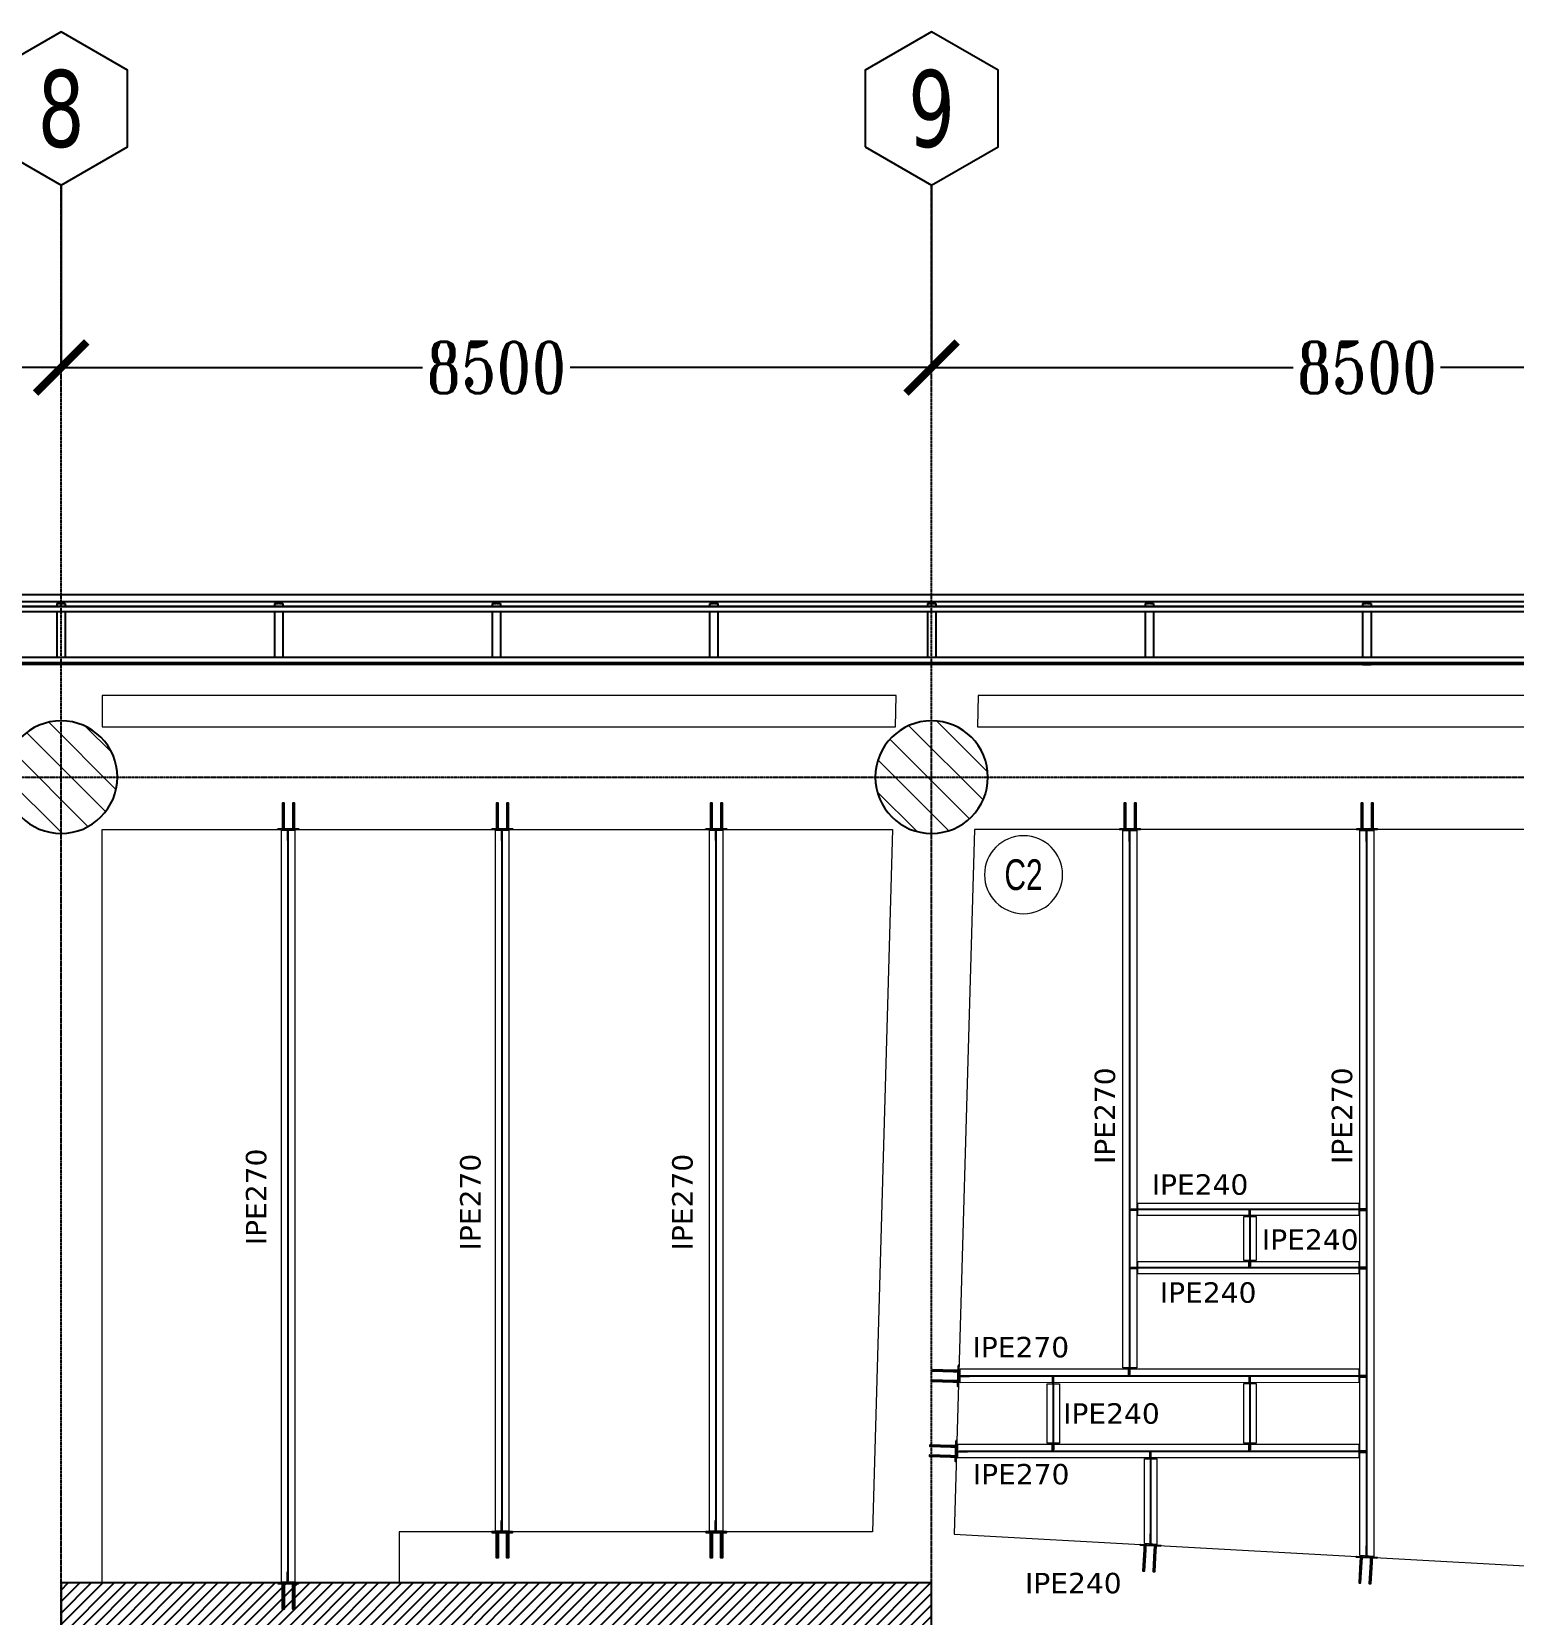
# Model space of a CAD drawing. Header units: millimetres. Extents: x -6598 to 74598, y -11659 to 33736.
# Drawn here: x 8212 to 22690, y 17314 to 32781 of the extents above; entities that cross this region are included whole.
import ezdxf
from ezdxf.enums import TextEntityAlignment as Align

# ---------------------------------------------------------------- set-up
doc = ezdxf.new("R2010")
doc.units = ezdxf.units.MM
doc.header["$LTSCALE"] = 0.95
doc.linetypes.add('DXK_LINE_DOT3', pattern=[5.9187, 2.979, -0.9799, 0.9799, -0.9799])
for name, color, linetype, lineweight in [('0-1', 7, 'Continuous', 5), ('A_ALMA', 255, 'Continuous', 5), ('E_B_PLACA-1', 10, 'Continuous', 25), ('E_B_PLACA-2', 254, 'Continuous', 25), ('E_COLUMNAS', 1, 'Continuous', 18), ('E_COLUMNAS-3', 1, 'Continuous', 35), ('E_COLUMNAS-4', 1, 'Continuous', 25), ('E_TEXTO', 3, 'Continuous', 9), ('E_VIGAS', 5, 'Continuous', 9), ('E_VIGAS-1', 5, 'Continuous', 25), ('E_VIGAS-2', 10, 'Continuous', 25), ('HCB-VIGAS', 4, 'Continuous', 15), ('HCB_ALMA', 255, 'Continuous', 5)]:
    doc.layers.add(name, color=color, linetype=linetype, lineweight=lineweight)
for name, color, linetype in [('COTAS', 8, 'Continuous'), ('HCB-ACH_PANT', 253, 'Continuous'), ('HCB-EJES', 1, 'Continuous'), ('HCB-PLATINAS', 5, 'Continuous'), ('HCB-ROTULOS', 2, 'Continuous'), ('HCB_PANTALLAS', 6, 'Continuous')]:
    doc.layers.add(name, color=color, linetype=linetype)
doc.styles.add('Arial Narrow', font='', dxfattribs={"width": 0.85, "height": 0.3})
doc.styles.add('ROMANT', font='romant.shx', dxfattribs={"width": 0.8})
doc.styles.add('VERDANA', font='verdana.ttf')
doc.styles.get('Arial Narrow').set_extended_font_data('Arial Narrow')
doc.dimstyles.new('1.125', dxfattribs={"dimscale": 0, "dimtxt": 500, "dimasz": 500, "dimexe": 4, "dimexo": 4, "dimgap": 15, "dimtad": 0, "dimdec": 0, "dimzin": 4, "dimdsep": 46, "dimtxsty": 'ROMANT', "dimblk": 'ARCHTICK', "dimcen": -10, "dimclrd": 256, "dimclrt": 3, "dimadec": 0, "dimazin": 0, "dimtfac": 1, "dimtdec": 0, "dimtix": 1, "dimtmove": 0, "dimatfit": 0, "dimldrblk": 'OBLIQUE', "dimfxl": 0.05, "dimtolj": 1, "dimtzin": 0, "dimarcsym": 0})

# ---------------------------------------------------------------- blocks, each defined once
blk = doc.blocks.new('EST_SFM_VIGA-METALICA-SECCION-C - EST_SFM_VIGA-METALICA-UPN160-1604346-_58_00m_N_E_-NIVEL-15 DOC')
at = {"layer": 'E_VIGAS-1'}
for p, q in [((30.11, 0.018), (-30.277, 0.018)), ((-30.272, -0.047), (30.104, -0.047))]:
    blk.add_line(p, q, dxfattribs=at)
blk = doc.blocks.new('EST_SFM_VIGA-METALICA-SECCION-C - EST_SFM_VIGA-METALICA-UPN100-1526554-_58_00m_N_E_-NIVEL-15 DOC')
at = {"layer": 'E_VIGAS-2'}
for p, q in [((34.942, 0.018), (-34.929, 0.018)), ((-34.929, -0.032), (34.942, -0.032))]:
    blk.add_line(p, q, dxfattribs=at)
blk = doc.blocks.new('EST_SFM_VIGA-METALICA-SECCION-C - EST_SFM_VIGA-METALICA-UPN100-1526616-_58_00m_N_E_-NIVEL-15 DOC')
at = {"layer": 'E_VIGAS-2'}
for p, q in [((34.044, 0.032), (-34.827, 0.032)), ((-34.827, -0.018), (34.044, -0.018))]:
    blk.add_line(p, q, dxfattribs=at)
blk = doc.blocks.new('DCTIB_CNI_EST_MOD-1A-FAC_0001_rvt-1-_58_00m_N_E_-NIVEL-15 DOC')
at = {"layer": 'E_B_PLACA-1'}
for p, q in [((-75.147, 167.83), (-5.177, 167.83)), ((-5.727, 167.28), (-74.597, 167.28))]:
    blk.add_line(p, q, dxfattribs=at)
at = {"layer": 'E_B_PLACA-2'}
for p, q in [((-5.177, 167.83), (-75.147, 167.83)), ((-74.597, 167.28), (-5.727, 167.28))]:
    blk.add_line(p, q, dxfattribs=at)
at = {"layer": 'E_VIGAS-1'}
for p, q in [((-65.703, 167.858), (-65.703, 167.859)), ((-65.703, 167.859), (-65.675, 167.859)), ((-65.621, 167.858), (-65.703, 167.858)), ((-65.703, 167.858), (-65.703, 167.83)), ((-65.665, 167.864), (-65.665, 167.878)), ((-65.665, 167.859), (-65.665, 167.864)), ((-65.66, 167.878), (-65.66, 167.864)), ((-65.66, 167.864), (-65.66, 167.859)), ((-65.649, 167.859), (-65.621, 167.859)), ((-65.621, 167.859), (-65.621, 167.858)), ((-65.621, 167.858), (-65.621, 167.83)), ((-63.578, 167.858), (-63.578, 167.859)), ((-63.578, 167.859), (-63.55, 167.859)), ((-63.496, 167.858), (-63.578, 167.858)), ((-63.578, 167.858), (-63.578, 167.83)), ((-63.54, 167.864), (-63.54, 167.878)), ((-63.54, 167.859), (-63.54, 167.864)), ((-63.535, 167.878), (-63.535, 167.864)), ((-63.535, 167.864), (-63.535, 167.859)), ((-63.524, 167.859), (-63.496, 167.859)), ((-63.496, 167.859), (-63.496, 167.858)), ((-63.496, 167.858), (-63.496, 167.83)), ((-61.453, 167.858), (-61.453, 167.859)), ((-61.453, 167.859), (-61.425, 167.859)), ((-61.371, 167.858), (-61.453, 167.858)), ((-61.453, 167.858), (-61.453, 167.83)), ((-61.415, 167.864), (-61.415, 167.878)), ((-61.415, 167.859), (-61.415, 167.864)), ((-61.41, 167.878), (-61.41, 167.864)), ((-61.41, 167.864), (-61.41, 167.859)), ((-61.399, 167.859), (-61.371, 167.859)), ((-61.371, 167.859), (-61.371, 167.858)), ((-61.371, 167.858), (-61.371, 167.83)), ((-59.328, 167.859), (-59.3, 167.859)), ((-59.328, 167.858), (-59.328, 167.859)), ((-59.246, 167.858), (-59.328, 167.858)), ((-59.328, 167.83), (-59.328, 167.858)), ((-59.29, 167.864), (-59.29, 167.878)), ((-59.29, 167.859), (-59.29, 167.864)), ((-59.285, 167.878), (-59.285, 167.864)), ((-59.285, 167.864), (-59.285, 167.859)), ((-59.274, 167.859), (-59.246, 167.859)), ((-59.246, 167.859), (-59.246, 167.858)), ((-59.246, 167.83), (-59.246, 167.858)), ((-57.203, 167.858), (-57.203, 167.859)), ((-57.203, 167.859), (-57.176, 167.859)), ((-57.121, 167.858), (-57.203, 167.858)), ((-57.203, 167.858), (-57.203, 167.83)), ((-57.165, 167.864), (-57.165, 167.878)), ((-57.165, 167.859), (-57.165, 167.864)), ((-57.16, 167.878), (-57.16, 167.864)), ((-57.16, 167.864), (-57.16, 167.859)), ((-57.149, 167.859), (-57.121, 167.859)), ((-57.121, 167.859), (-57.121, 167.858)), ((-57.121, 167.858), (-57.121, 167.83)), ((-55.078, 167.858), (-55.078, 167.859)), ((-55.078, 167.859), (-55.05, 167.859)), ((-54.996, 167.858), (-55.078, 167.858)), ((-55.078, 167.858), (-55.078, 167.83)), ((-55.04, 167.864), (-55.04, 167.878)), ((-55.04, 167.859), (-55.04, 167.864)), ((-55.035, 167.878), (-55.035, 167.864)), ((-55.035, 167.864), (-55.035, 167.859)), ((-55.024, 167.859), (-54.996, 167.859)), ((-54.996, 167.859), (-54.996, 167.858)), ((-54.996, 167.858), (-54.996, 167.83)), ((-52.953, 167.858), (-52.953, 167.859)), ((-52.953, 167.859), (-52.925, 167.859)), ((-52.871, 167.858), (-52.953, 167.858)), ((-52.953, 167.858), (-52.953, 167.83)), ((-52.915, 167.864), (-52.915, 167.878)), ((-52.915, 167.859), (-52.915, 167.864)), ((-52.91, 167.878), (-52.91, 167.864)), ((-52.91, 167.864), (-52.91, 167.859)), ((-52.899, 167.859), (-52.871, 167.859)), ((-52.871, 167.859), (-52.871, 167.858)), ((-52.871, 167.858), (-52.871, 167.83)), ((-65.703, 167.78), (-65.703, 167.33)), ((-65.621, 167.78), (-65.621, 167.33)), ((-63.578, 167.78), (-63.578, 167.33)), ((-63.496, 167.78), (-63.496, 167.33)), ((-61.453, 167.78), (-61.453, 167.33)), ((-61.371, 167.78), (-61.371, 167.33)), ((-59.328, 167.33), (-59.328, 167.78)), ((-59.246, 167.33), (-59.246, 167.78)), ((-57.203, 167.78), (-57.203, 167.33)), ((-57.121, 167.78), (-57.121, 167.33)), ((-55.078, 167.78), (-55.078, 167.33)), ((-54.996, 167.78), (-54.996, 167.33)), ((-52.953, 167.78), (-52.953, 167.33)), ((-52.871, 167.78), (-52.871, 167.33)), ((-65.703, 167.28), (-65.703, 167.263)), ((-65.621, 167.263), (-65.703, 167.263)), ((-65.621, 167.28), (-65.621, 167.263)), ((-63.578, 167.28), (-63.578, 167.263)), ((-63.496, 167.263), (-63.578, 167.263)), ((-63.496, 167.28), (-63.496, 167.263)), ((-61.453, 167.28), (-61.453, 167.263)), ((-61.371, 167.263), (-61.453, 167.263)), ((-61.371, 167.28), (-61.371, 167.263)), ((-59.328, 167.263), (-59.328, 167.28)), ((-59.246, 167.263), (-59.328, 167.263)), ((-59.246, 167.263), (-59.246, 167.28)), ((-57.203, 167.28), (-57.203, 167.263)), ((-57.121, 167.263), (-57.203, 167.263)), ((-57.121, 167.28), (-57.121, 167.263)), ((-55.078, 167.28), (-55.078, 167.263)), ((-54.996, 167.263), (-55.078, 167.263)), ((-54.996, 167.28), (-54.996, 167.263)), ((-52.953, 167.28), (-52.953, 167.26)), ((-52.871, 167.26), (-52.953, 167.26)), ((-52.871, 167.28), (-52.871, 167.26))]:
    blk.add_line(p, q, dxfattribs=at)
for points, knots in [([(-65.675, 167.859), (-65.674, 167.859), (-65.673, 167.859), (-65.67, 167.859), (-65.668, 167.86), (-65.666, 167.86), (-65.665, 167.862), (-65.665, 167.863), (-65.665, 167.864)], [0, 0, 0, 0, 0.142857, 0.285714, 0.428571, 0.571429, 0.785714, 1, 1, 1, 1]), ([(-65.665, 167.864), (-65.665, 167.863), (-65.665, 167.862), (-65.667, 167.86), (-65.668, 167.86), (-65.67, 167.859), (-65.671, 167.859), (-65.672, 167.859), (-65.674, 167.859), (-65.675, 167.859)], [0, 0, 0, 0, 0.285714, 0.428571, 0.571429, 0.678571, 0.732143, 0.785714, 1, 1, 1, 1]), ([(-65.649, 167.859), (-65.65, 167.859), (-65.651, 167.859), (-65.654, 167.859), (-65.656, 167.86), (-65.658, 167.86), (-65.659, 167.862), (-65.66, 167.863), (-65.66, 167.864)], [0, 0, 0, 0, 0.142857, 0.285714, 0.428571, 0.571429, 0.785714, 1, 1, 1, 1]), ([(-65.66, 167.864), (-65.66, 167.863), (-65.659, 167.862), (-65.658, 167.86), (-65.656, 167.86), (-65.655, 167.859), (-65.654, 167.859), (-65.652, 167.859), (-65.65, 167.859), (-65.649, 167.859)], [0, 0, 0, 0, 0.285714, 0.428571, 0.571429, 0.678571, 0.732143, 0.785714, 1, 1, 1, 1]), ([(-63.55, 167.859), (-63.549, 167.859), (-63.548, 167.859), (-63.545, 167.859), (-63.543, 167.86), (-63.541, 167.86), (-63.54, 167.862), (-63.54, 167.863), (-63.54, 167.864)], [0, 0, 0, 0, 0.142857, 0.285714, 0.428571, 0.571429, 0.785714, 1, 1, 1, 1]), ([(-63.54, 167.864), (-63.54, 167.863), (-63.54, 167.862), (-63.542, 167.86), (-63.543, 167.86), (-63.545, 167.859), (-63.546, 167.859), (-63.547, 167.859), (-63.549, 167.859), (-63.55, 167.859)], [0, 0, 0, 0, 0.285714, 0.428571, 0.571429, 0.678571, 0.732143, 0.785714, 1, 1, 1, 1]), ([(-63.524, 167.859), (-63.525, 167.859), (-63.526, 167.859), (-63.529, 167.859), (-63.531, 167.86), (-63.533, 167.86), (-63.534, 167.862), (-63.535, 167.863), (-63.535, 167.864)], [0, 0, 0, 0, 0.142857, 0.285714, 0.428571, 0.571429, 0.785714, 1, 1, 1, 1]), ([(-63.535, 167.864), (-63.535, 167.863), (-63.534, 167.862), (-63.533, 167.86), (-63.531, 167.86), (-63.53, 167.859), (-63.529, 167.859), (-63.527, 167.859), (-63.525, 167.859), (-63.524, 167.859)], [0, 0, 0, 0, 0.285714, 0.428571, 0.571429, 0.678571, 0.732143, 0.785714, 1, 1, 1, 1]), ([(-61.425, 167.859), (-61.424, 167.859), (-61.423, 167.859), (-61.42, 167.859), (-61.418, 167.86), (-61.416, 167.86), (-61.415, 167.862), (-61.415, 167.863), (-61.415, 167.864)], [0, 0, 0, 0, 0.142857, 0.285714, 0.428571, 0.571429, 0.785714, 1, 1, 1, 1]), ([(-61.415, 167.864), (-61.415, 167.863), (-61.415, 167.862), (-61.417, 167.86), (-61.418, 167.86), (-61.42, 167.859), (-61.421, 167.859), (-61.422, 167.859), (-61.424, 167.859), (-61.425, 167.859)], [0, 0, 0, 0, 0.285714, 0.428571, 0.571429, 0.678571, 0.732143, 0.785714, 1, 1, 1, 1]), ([(-61.399, 167.859), (-61.4, 167.859), (-61.401, 167.859), (-61.404, 167.859), (-61.406, 167.86), (-61.408, 167.86), (-61.409, 167.862), (-61.41, 167.863), (-61.41, 167.864)], [0, 0, 0, 0, 0.142857, 0.285714, 0.428571, 0.571429, 0.785714, 1, 1, 1, 1]), ([(-61.41, 167.864), (-61.41, 167.863), (-61.409, 167.862), (-61.408, 167.86), (-61.406, 167.86), (-61.405, 167.859), (-61.404, 167.859), (-61.402, 167.859), (-61.4, 167.859), (-61.399, 167.859)], [0, 0, 0, 0, 0.285714, 0.428571, 0.571429, 0.678571, 0.732143, 0.785714, 1, 1, 1, 1]), ([(-59.29, 167.864), (-59.29, 167.863), (-59.29, 167.862), (-59.292, 167.86), (-59.293, 167.86), (-59.295, 167.859), (-59.296, 167.859), (-59.297, 167.859), (-59.299, 167.859), (-59.3, 167.859)], [0, 0, 0, 0, 0.285714, 0.428571, 0.571429, 0.678571, 0.732143, 0.785714, 1, 1, 1, 1]), ([(-59.3, 167.859), (-59.299, 167.859), (-59.298, 167.859), (-59.295, 167.859), (-59.293, 167.86), (-59.291, 167.86), (-59.29, 167.862), (-59.29, 167.863), (-59.29, 167.864)], [0, 0, 0, 0, 0.142857, 0.285714, 0.428571, 0.571429, 0.785714, 1, 1, 1, 1]), ([(-59.285, 167.864), (-59.285, 167.863), (-59.284, 167.862), (-59.283, 167.86), (-59.281, 167.86), (-59.28, 167.859), (-59.279, 167.859), (-59.277, 167.859), (-59.275, 167.859), (-59.274, 167.859)], [0, 0, 0, 0, 0.285714, 0.428571, 0.571429, 0.678571, 0.732143, 0.785714, 1, 1, 1, 1]), ([(-59.274, 167.859), (-59.275, 167.859), (-59.276, 167.859), (-59.279, 167.859), (-59.281, 167.86), (-59.283, 167.86), (-59.284, 167.862), (-59.285, 167.863), (-59.285, 167.864)], [0, 0, 0, 0, 0.142857, 0.285714, 0.428571, 0.571429, 0.785714, 1, 1, 1, 1]), ([(-57.176, 167.859), (-57.175, 167.859), (-57.173, 167.859), (-57.171, 167.859), (-57.168, 167.86), (-57.167, 167.86), (-57.165, 167.862), (-57.165, 167.863), (-57.165, 167.864)], [0, 0, 0, 0, 0.142857, 0.285714, 0.428571, 0.571429, 0.785714, 1, 1, 1, 1]), ([(-57.165, 167.864), (-57.165, 167.863), (-57.165, 167.862), (-57.167, 167.86), (-57.168, 167.86), (-57.17, 167.859), (-57.171, 167.859), (-57.173, 167.859), (-57.174, 167.859), (-57.176, 167.859)], [0, 0, 0, 0, 0.285714, 0.428571, 0.571429, 0.678571, 0.732143, 0.785714, 1, 1, 1, 1]), ([(-57.149, 167.859), (-57.15, 167.859), (-57.152, 167.859), (-57.154, 167.859), (-57.156, 167.86), (-57.158, 167.86), (-57.16, 167.862), (-57.16, 167.863), (-57.16, 167.864)], [0, 0, 0, 0, 0.142857, 0.285714, 0.428571, 0.571429, 0.785714, 1, 1, 1, 1]), ([(-57.16, 167.864), (-57.16, 167.863), (-57.159, 167.862), (-57.158, 167.86), (-57.156, 167.86), (-57.155, 167.859), (-57.154, 167.859), (-57.152, 167.859), (-57.15, 167.859), (-57.149, 167.859)], [0, 0, 0, 0, 0.285714, 0.428571, 0.571429, 0.678571, 0.732143, 0.785714, 1, 1, 1, 1]), ([(-55.05, 167.859), (-55.049, 167.859), (-55.048, 167.859), (-55.045, 167.859), (-55.043, 167.86), (-55.041, 167.86), (-55.04, 167.862), (-55.04, 167.863), (-55.04, 167.864)], [0, 0, 0, 0, 0.142857, 0.285714, 0.428571, 0.571429, 0.785714, 1, 1, 1, 1]), ([(-55.04, 167.864), (-55.04, 167.863), (-55.04, 167.862), (-55.042, 167.86), (-55.043, 167.86), (-55.045, 167.859), (-55.046, 167.859), (-55.047, 167.859), (-55.049, 167.859), (-55.05, 167.859)], [0, 0, 0, 0, 0.285714, 0.428571, 0.571429, 0.678571, 0.732143, 0.785714, 1, 1, 1, 1]), ([(-55.024, 167.859), (-55.025, 167.859), (-55.026, 167.859), (-55.029, 167.859), (-55.031, 167.86), (-55.033, 167.86), (-55.034, 167.862), (-55.035, 167.863), (-55.035, 167.864)], [0, 0, 0, 0, 0.142857, 0.285714, 0.428571, 0.571429, 0.785714, 1, 1, 1, 1]), ([(-55.035, 167.864), (-55.035, 167.863), (-55.034, 167.862), (-55.033, 167.86), (-55.031, 167.86), (-55.03, 167.859), (-55.029, 167.859), (-55.027, 167.859), (-55.025, 167.859), (-55.024, 167.859)], [0, 0, 0, 0, 0.285714, 0.428571, 0.571429, 0.678571, 0.732143, 0.785714, 1, 1, 1, 1]), ([(-52.925, 167.859), (-52.924, 167.859), (-52.923, 167.859), (-52.92, 167.859), (-52.918, 167.86), (-52.916, 167.86), (-52.915, 167.862), (-52.915, 167.863), (-52.915, 167.864)], [0, 0, 0, 0, 0.142857, 0.285714, 0.428571, 0.571429, 0.785714, 1, 1, 1, 1]), ([(-52.915, 167.864), (-52.915, 167.863), (-52.915, 167.862), (-52.917, 167.86), (-52.918, 167.86), (-52.92, 167.859), (-52.921, 167.859), (-52.922, 167.859), (-52.924, 167.859), (-52.925, 167.859)], [0, 0, 0, 0, 0.285714, 0.428571, 0.571429, 0.678571, 0.732143, 0.785714, 1, 1, 1, 1]), ([(-52.899, 167.859), (-52.9, 167.859), (-52.901, 167.859), (-52.904, 167.859), (-52.906, 167.86), (-52.908, 167.86), (-52.909, 167.862), (-52.91, 167.863), (-52.91, 167.864)], [0, 0, 0, 0, 0.142857, 0.285714, 0.428571, 0.571429, 0.785714, 1, 1, 1, 1]), ([(-52.91, 167.864), (-52.91, 167.863), (-52.909, 167.862), (-52.908, 167.86), (-52.906, 167.86), (-52.905, 167.859), (-52.904, 167.859), (-52.902, 167.859), (-52.9, 167.859), (-52.899, 167.859)], [0, 0, 0, 0, 0.285714, 0.428571, 0.571429, 0.678571, 0.732143, 0.785714, 1, 1, 1, 1])]:
    blk.add_open_spline(points, degree=3, knots=knots, dxfattribs=at)
for name, p in [('EST_SFM_VIGA-METALICA-SECCION-C - EST_SFM_VIGA-METALICA-UPN160-1604346-_58_00m_N_E_-NIVEL-15 DOC', (-40.081, 167.925)), ('EST_SFM_VIGA-METALICA-SECCION-C - EST_SFM_VIGA-METALICA-UPN100-1526554-_58_00m_N_E_-NIVEL-15 DOC', (-40.169, 167.812)), ('EST_SFM_VIGA-METALICA-SECCION-C - EST_SFM_VIGA-METALICA-UPN100-1526616-_58_00m_N_E_-NIVEL-15 DOC', (-39.77, 167.298))]:
    blk.add_blockref(name, p, dxfattribs=at)
blk = doc.blocks.new('EST_SCM_COLUMNA-SECCION-CIRCULAR - EST_SCM_COLUMNA-CONCRETO-CIRCULAR_Ø_110cm-1246219-_58_00m_N_E_-NIVEL-15 DOC')
at = {"layer": 'E_COLUMNAS'}
h = blk.add_hatch(dxfattribs=at)
h.set_pattern_fill('FP_15', color=256, style=0, pattern_type=2)
h.set_pattern_definition([(135, (65.662, -166.162), (-0.15909903, -0.15909903), [])])
h.paths.add_polyline_path([(0.041, -0.548), (0.122, -0.536), (0.201, -0.512), (0.275, -0.476), (0.343, -0.43), (0.403, -0.374), (0.454, -0.31), (0.496, -0.239), (0.526, -0.162), (0.544, -0.082), (0.55, 0), (0.544, 0.082), (0.526, 0.162), (0.492, 0.245), (0.454, 0.31), (0.402, 0.375), (0.343, 0.43), (0.275, 0.476), (0.201, 0.512), (0.122, 0.536), (0.041, 0.548), (-0.041, 0.548), (-0.122, 0.536), (-0.201, 0.512), (-0.275, 0.476), (-0.343, 0.43), (-0.403, 0.374), (-0.454, 0.31), (-0.496, 0.239), (-0.526, 0.162), (-0.544, 0.082), (-0.55, 0), (-0.544, -0.082), (-0.526, -0.162), (-0.496, -0.239), (-0.454, -0.31), (-0.403, -0.374), (-0.343, -0.43), (-0.275, -0.476), (-0.201, -0.512), (-0.122, -0.536), (-0.041, -0.548)])
at = {"layer": 'E_COLUMNAS-4'}
for start, end in [(0, 180), (180, 0)]:
    blk.add_arc((0, 0), 0.55, start, end, dxfattribs=at)
blk = doc.blocks.new('EST_SCM_COLUMNA-SECCION-CIRCULAR - EST_SCM_COLUMNA-CONCRETO-CIRCULAR_Ø_110cm-V18-_58_00m_N_E_-NIVEL-15 DOC')
at = {"layer": 'E_COLUMNAS'}
h = blk.add_hatch(dxfattribs=at)
h.set_pattern_fill('FP_17', color=256, style=0, pattern_type=2)
h.set_pattern_definition([(135, (57.162, -166.162), (-0.15909903, -0.15909903), [])])
h.paths.add_polyline_path([(-0.041, -0.548), (0.041, -0.548), (0.122, -0.536), (0.204, -0.511), (0.275, -0.476), (0.343, -0.43), (0.403, -0.374), (0.454, -0.31), (0.496, -0.239), (0.526, -0.162), (0.544, -0.082), (0.55, 0), (0.544, 0.082), (0.526, 0.162), (0.496, 0.239), (0.454, 0.31), (0.402, 0.375), (0.343, 0.43), (0.275, 0.476), (0.201, 0.512), (0.122, 0.536), (0.041, 0.548), (-0.041, 0.548), (-0.122, 0.536), (-0.201, 0.512), (-0.275, 0.476), (-0.343, 0.43), (-0.403, 0.374), (-0.454, 0.31), (-0.496, 0.239), (-0.526, 0.162), (-0.544, 0.082), (-0.55, 0), (-0.544, -0.082), (-0.526, -0.162), (-0.496, -0.239), (-0.454, -0.31), (-0.403, -0.374), (-0.343, -0.43), (-0.275, -0.476), (-0.201, -0.512), (-0.122, -0.536), (-0.079, -0.543)])
at = {"layer": 'E_COLUMNAS-4'}
for start, end in [(0, 180), (180, 0)]:
    blk.add_arc((0, 0), 0.55, start, end, dxfattribs=at)
blk = doc.blocks.new('_ArchTick')
at = {"color": 0, "linetype": 'ByBlock', "const_width": 0.15}
blk.add_lwpolyline([(-0.5, -0.5), (0.5, 0.5)], dxfattribs=at)
blk = doc.blocks.new('*D66')
at = {"layer": 'COTAS', "color": 0, "lineweight": -2, "transparency": 16777216}
for p, q in [((0, 31277), (0, 29496)), ((8500, 31277), (8500, 29496))]:
    blk.add_line(p, q, dxfattribs=at)
at = {"layer": 'COTAS', "lineweight": -2, "transparency": 16777216}
for p, q in [((0, 29500), (3530, 29500)), ((8500, 29500), (4970, 29500))]:
    blk.add_line(p, q, dxfattribs=at)
at = {"layer": 'Defpoints', "color": 0, "transparency": 16777216}
for p in [(0, 31281), (8500, 31281), (0, 29500)]:
    blk.add_point(p, dxfattribs=at)
at = {"layer": 'COTAS', "lineweight": -2, "transparency": 16777216, "xscale": 500, "yscale": 500, "zscale": 500, "rotation": 180}
blk.add_blockref('_ArchTick', (0, 29500), dxfattribs=at)
at = {"layer": 'COTAS', "lineweight": -2, "transparency": 16777216, "xscale": 500, "yscale": 500, "zscale": 500}
blk.add_blockref('_ArchTick', (8500, 29500), dxfattribs=at)
at = {"layer": 'COTAS', "color": 3, "transparency": 16777216, "insert": (4250, 29500), "char_height": 500, "attachment_point": 5, "style": 'ROMANT'}
blk.add_mtext('\\A1;8500', dxfattribs=at)
blk = doc.blocks.new('_Oblique')
at = {"color": 0, "linetype": 'ByBlock', "lineweight": -2}
blk.add_line((-0.5, -0.5), (0.5, 0.5), dxfattribs=at)
blk = doc.blocks.new('*D67')
at = {"layer": 'COTAS', "color": 0, "lineweight": -2, "transparency": 16777216}
for p, q in [((8500, 31277), (8500, 29496)), ((17000, 31277), (17000, 29496))]:
    blk.add_line(p, q, dxfattribs=at)
at = {"layer": 'COTAS', "lineweight": -2, "transparency": 16777216}
for p, q in [((8500, 29500), (12030, 29500)), ((17000, 29500), (13470, 29500))]:
    blk.add_line(p, q, dxfattribs=at)
at = {"layer": 'Defpoints', "color": 0, "transparency": 16777216}
for p in [(8500, 31281), (17000, 31281), (8500, 29500)]:
    blk.add_point(p, dxfattribs=at)
at = {"layer": 'COTAS', "lineweight": -2, "transparency": 16777216, "xscale": 500, "yscale": 500, "zscale": 500, "rotation": 180}
blk.add_blockref('_ArchTick', (8500, 29500), dxfattribs=at)
at = {"layer": 'COTAS', "lineweight": -2, "transparency": 16777216, "xscale": 500, "yscale": 500, "zscale": 500}
blk.add_blockref('_ArchTick', (17000, 29500), dxfattribs=at)
at = {"layer": 'COTAS', "color": 3, "transparency": 16777216, "insert": (12750, 29500), "char_height": 500, "attachment_point": 5, "style": 'ROMANT'}
blk.add_mtext('\\A1;8500', dxfattribs=at)
blk = doc.blocks.new('*D68')
at = {"layer": 'COTAS', "color": 0, "lineweight": -2, "transparency": 16777216}
for p, q in [((17000, 31277), (17000, 29496)), ((25500, 31277), (25500, 29496))]:
    blk.add_line(p, q, dxfattribs=at)
at = {"layer": 'COTAS', "lineweight": -2, "transparency": 16777216}
for p, q in [((17000, 29500), (20530, 29500)), ((25500, 29500), (21970, 29500))]:
    blk.add_line(p, q, dxfattribs=at)
at = {"layer": 'Defpoints', "color": 0, "transparency": 16777216}
for p in [(17000, 31281), (25500, 31281), (17000, 29500)]:
    blk.add_point(p, dxfattribs=at)
at = {"layer": 'COTAS', "lineweight": -2, "transparency": 16777216, "xscale": 500, "yscale": 500, "zscale": 500, "rotation": 180}
blk.add_blockref('_ArchTick', (17000, 29500), dxfattribs=at)
at = {"layer": 'COTAS', "lineweight": -2, "transparency": 16777216, "xscale": 500, "yscale": 500, "zscale": 500}
blk.add_blockref('_ArchTick', (25500, 29500), dxfattribs=at)
at = {"layer": 'COTAS', "color": 3, "transparency": 16777216, "insert": (21250, 29500), "char_height": 500, "attachment_point": 5, "style": 'ROMANT'}
blk.add_mtext('\\A1;8500', dxfattribs=at)
blk = doc.blocks.new('CNI_TAG COLUMNAS CONCRETO MARCA - CNI_COLUMNA CONCRETO-582370-PLANTA TIPO PISO 18 A PISO 23')
at = {"layer": 'E_TEXTO'}
for start, end in [(360, 180), (180, 360)]:
    blk.add_arc((0.00026, -0.00015), 0.00254, start, end, dxfattribs=at)

msp = doc.modelspace()

# ---------------------------------------------------------------- hatches: boundary and pattern name
at = {"layer": 'HCB-ACH_PANT'}
h = msp.add_hatch(dxfattribs=at)
h.set_pattern_fill('ANSI31', color=256, scale=25)
h.set_pattern_definition([(45, (-21179.4, -55448.73), (-56.1266, 56.1266), [])])
h.paths.add_polyline_path([(8500.2, 8370.2), (8500.2, 7870.2), (17000.2, 7870.2), (17000.2, 8370.2), (12600.2, 8370.2), (12600.2, 17130.2), (17000.2, 17130.2), (17000.2, 17630.2), (8500.2, 17630.2), (8500.2, 17130.2), (12200.2, 17130.2), (12200.2, 8370.2)])

# ---------------------------------------------------------------- linework, layer by layer
at = {"layer": 'A_ALMA'}
for p, q in [((19137, 18016.4), (19137, 18838.1)), ((19143.2, 18016.4), (19143.2, 18838.1))]:
    msp.add_line(p, q, dxfattribs=at)
at = {"layer": 'E_VIGAS', "color": 30, "true_color": 0xf26722}
for points in [[(6101, 26596), (6101, -1095.8), (61901.2, -1095.7), (61901.1, 26596)], [(8900.9, 25990.1), (16646.7, 25990.1), (16655.4, 26296), (8900.9, 26296)], [(17447, 25990.1), (25201, 25990.1), (25201, 26296), (17455.7, 26296)], [(17418.5, 24990.1), (17222, 18106.6), (25201, 17665), (25201, 24990.1)]]:
    msp.add_lwpolyline(points, close=True, dxfattribs=at)
msp.add_lwpolyline([(8900.9, 17630.2), (8900.9, 24990.1), (16618.1, 24990.1), (16422.4, 18130.2), (11801, 18130.2), (11801, 17632.6)], dxfattribs=at)
at = {"layer": 'HCB-EJES', "linetype": 'DXK_LINE_DOT3'}
for p, q in [((8500.1, -5780.2), (8500.1, 31280.5)), ((17000.1, -5780.2), (17000.1, 31280.5)), ((-5098.2, 25500), (73098.4, 25500))]:
    msp.add_line(p, q, dxfattribs=at)
at = {"layer": 'HCB-PLATINAS', "color": 5}
for points in [[(10667, 24997.6), (10670.6, 24996.1), (10674.2, 24997.6), (10676.3, 24998.5), (10678.6, 25004.1), (10678.6, 25041.6), (10678.6, 25246.1), (10662.6, 25246.1), (10662.6, 25041.6), (10662.6, 25004.1), (10665, 24998.5)], [(10767, 24997.6), (10770.6, 24996.1), (10774.2, 24997.6), (10776.3, 24998.5), (10778.6, 25004.1), (10778.6, 25041.6), (10778.6, 25246.1), (10762.6, 25246.1), (10762.6, 25041.6), (10762.6, 25004.1), (10765, 24998.5)], [(12757, 24997.6), (12760.6, 24996.1), (12764.2, 24997.6), (12766.3, 24998.5), (12768.6, 25004.1), (12768.6, 25041.6), (12768.6, 25246.1), (12752.6, 25246.1), (12752.6, 25041.6), (12752.6, 25004.1), (12755, 24998.5)], [(12857, 24997.6), (12860.6, 24996.1), (12864.2, 24997.6), (12866.3, 24998.5), (12868.6, 25004.1), (12868.6, 25041.6), (12868.6, 25246.1), (12852.6, 25246.1), (12852.6, 25041.6), (12852.6, 25004.1), (12855, 24998.5)], [(14847, 24997.6), (14850.6, 24996.1), (14854.2, 24997.6), (14856.3, 24998.5), (14858.6, 25004.1), (14858.6, 25041.6), (14858.6, 25246.1), (14842.6, 25246.1), (14842.6, 25041.6), (14842.6, 25004.1), (14845, 24998.5)], [(14947, 24997.6), (14950.6, 24996.1), (14954.2, 24997.6), (14956.3, 24998.5), (14958.6, 25004.1), (14958.6, 25041.6), (14958.6, 25246.1), (14942.6, 25246.1), (14942.6, 25041.6), (14942.6, 25004.1), (14945, 24998.5)], [(18885.7, 24997.6), (18889.3, 24996.1), (18892.9, 24997.6), (18895, 24998.5), (18897.3, 25004.1), (18897.3, 25041.6), (18897.3, 25246.1), (18881.3, 25246.1), (18881.3, 25041.6), (18881.3, 25004.1), (18883.7, 24998.5)], [(18985.7, 24997.6), (18989.3, 24996.1), (18992.9, 24997.6), (18995, 24998.5), (18997.3, 25004.1), (18997.3, 25041.6), (18997.3, 25246.1), (18981.3, 25246.1), (18981.3, 25041.6), (18981.3, 25004.1), (18983.7, 24998.5)], [(21200.6, 24997.6), (21204.3, 24996.1), (21207.9, 24997.6), (21209.9, 24998.5), (21212.3, 25004.1), (21212.3, 25041.6), (21212.3, 25246.1), (21196.3, 25246.1), (21196.3, 25041.6), (21196.3, 25004.1), (21198.6, 24998.5)], [(21300.6, 24997.6), (21304.3, 24996.1), (21307.9, 24997.6), (21309.9, 24998.5), (21312.3, 25004.1), (21312.3, 25041.6), (21312.3, 25246.1), (21296.3, 25246.1), (21296.3, 25041.6), (21296.3, 25004.1), (21298.6, 24998.5)], [(17255.9, 19703), (17257.3, 19699.4), (17255.6, 19695.8), (17254.7, 19693.8), (17249, 19691.6), (17211.5, 19692.8), (17007.1, 19699), (17007.6, 19715), (17212, 19708.8), (17249.5, 19707.6), (17255.1, 19705.1)], [(17252.8, 19603.1), (17254.2, 19599.4), (17252.6, 19595.9), (17251.7, 19593.8), (17246, 19591.7), (17208.5, 19592.8), (17004.1, 19599), (17004.6, 19615), (17209, 19608.8), (17246.5, 19607.7), (17252, 19605.2)], [(17230.5, 18868.1), (17231.9, 18864.4), (17230.3, 18860.8), (17229.4, 18858.8), (17223.7, 18856.7), (17186.2, 18857.8), (16981.8, 18864), (16982.3, 18880), (17186.7, 18873.8), (17224.2, 18872.7), (17229.7, 18870.1)], [(17233.6, 18968), (17234.9, 18964.4), (17233.3, 18960.8), (17232.4, 18958.8), (17226.7, 18956.6), (17189.2, 18957.8), (16984.8, 18964), (16985.3, 18980), (17189.7, 18973.8), (17227.2, 18972.6), (17232.8, 18970.1)], [(12757, 18122.6), (12760.6, 18124.1), (12764.2, 18122.6), (12766.3, 18121.8), (12768.6, 18116.1), (12768.6, 18078.6), (12768.6, 17874.1), (12752.6, 17874.1), (12752.6, 18078.6), (12752.6, 18116.1), (12755, 18121.8)], [(12857, 18122.6), (12860.6, 18124.1), (12864.2, 18122.6), (12866.3, 18121.8), (12868.6, 18116.1), (12868.6, 18078.6), (12868.6, 17874.1), (12852.6, 17874.1), (12852.6, 18078.6), (12852.6, 18116.1), (12855, 18121.8)], [(14847, 18122.6), (14850.6, 18124.1), (14854.2, 18122.6), (14856.3, 18121.8), (14858.6, 18116.1), (14858.6, 18078.6), (14858.6, 17874.1), (14842.6, 17874.1), (14842.6, 18078.6), (14842.6, 18116.1), (14845, 18121.8)], [(14947, 18122.6), (14950.6, 18124.1), (14954.2, 18122.6), (14956.3, 18121.8), (14958.6, 18116.1), (14958.6, 18078.6), (14958.6, 17874.1), (14942.6, 17874.1), (14942.6, 18078.6), (14942.6, 18116.1), (14945, 18121.8)], [(19088.8, 17995.8), (19085.3, 17997.5), (19081.6, 17996.2), (19079.5, 17995.4), (19076.9, 17989.9), (19074.8, 17952.5), (19063.5, 17748.3), (19079.5, 17747.4), (19090.8, 17951.6), (19092.8, 17989), (19090.8, 17994.8)], [(19188.7, 17990.2), (19185.1, 17991.9), (19181.4, 17990.6), (19179.4, 17989.9), (19176.7, 17984.4), (19174.6, 17947), (19163.3, 17742.8), (19179.3, 17741.9), (19190.6, 17946.1), (19192.7, 17983.5), (19190.7, 17989.3)], [(21198.9, 17878.8), (21195.4, 17880.5), (21191.7, 17879.2), (21189.6, 17878.5), (21187, 17873), (21184.9, 17835.5), (21173.6, 17631.3), (21189.6, 17630.5), (21200.9, 17834.7), (21202.9, 17872.1), (21200.9, 17877.9)], [(21298.8, 17873.3), (21295.2, 17875), (21291.5, 17873.7), (21289.5, 17873), (21286.8, 17867.5), (21284.7, 17830), (21273.4, 17625.8), (21289.4, 17624.9), (21300.7, 17829.1), (21302.8, 17866.6), (21300.8, 17872.3)], [(10667, 17622.6), (10670.6, 17624.1), (10674.2, 17622.6), (10676.3, 17621.8), (10678.6, 17616.1), (10678.6, 17578.6), (10678.6, 17374.1), (10662.6, 17374.1), (10662.6, 17578.6), (10662.6, 17616.1), (10665, 17621.8)], [(10767, 17622.6), (10770.6, 17624.1), (10774.2, 17622.6), (10776.3, 17621.8), (10778.6, 17616.1), (10778.6, 17578.6), (10778.6, 17374.1), (10762.6, 17374.1), (10762.6, 17578.6), (10762.6, 17616.1), (10765, 17621.8)]]:
    msp.add_lwpolyline(points, close=True, dxfattribs=at)
at = {"layer": 'HCB-PLATINAS', "color": 4}
for points in [[(10616.5, 24996.1), (10816.5, 24996.1), (10816.5, 24990.1), (10616.5, 24990.1)], [(12706.5, 24996.1), (12906.5, 24996.1), (12906.5, 24990.1), (12706.5, 24990.1)], [(14796.5, 24996.1), (14996.5, 24996.1), (14996.5, 24990.1), (14796.5, 24990.1)], [(18835.2, 24996.1), (19035.2, 24996.1), (19035.2, 24990.1), (18835.2, 24990.1)], [(21150.2, 24996.1), (21350.2, 24996.1), (21350.2, 24990.1), (21150.2, 24990.1)], [(17258.9, 19753.5), (17252.8, 19553.5), (17258.8, 19553.4), (17264.9, 19753.3)], [(17236.6, 19018.5), (17230.5, 18818.5), (17236.5, 18818.4), (17242.6, 19018.3)], [(12706.5, 18124.1), (12906.5, 18124.1), (12906.5, 18130.1), (12706.5, 18130.1)], [(14796.5, 18124.1), (14996.5, 18124.1), (14996.5, 18130.1), (14796.5, 18130.1)], [(19239.2, 17989), (19039.5, 18000), (19039.8, 18006), (19239.5, 17994.9)], [(21349.2, 17872), (21149.6, 17883.1), (21149.9, 17889.1), (21349.6, 17878)], [(10616.5, 17624.1), (10816.5, 17624.1), (10816.5, 17630.1), (10616.5, 17630.1)]]:
    msp.add_lwpolyline(points, close=True, dxfattribs=at)
at = {"layer": 'HCB-ROTULOS'}
for points in [[(7850.6, 31655.5), (8500.1, 31280.5), (9149.6, 31655.5), (9149.6, 32405.5), (8500.1, 32780.5), (7850.6, 32405.5)], [(16350.6, 31655.5), (17000.1, 31280.5), (17649.6, 31655.5), (17649.6, 32405.5), (17000.1, 32780.5), (16350.6, 32405.5)]]:
    msp.add_lwpolyline(points, close=True, dxfattribs=at)
at = {"layer": 'HCB-VIGAS'}
for points in [[(10649, 17640.1), (10784, 17640.1), (10784, 24980.1), (10649, 24980.1)], [(10707.2, 24990.1), (10707.2, 24880.1), (10713.2, 24880.1), (10713.2, 24990.1)], [(12739, 18140.2), (12874, 18140.2), (12874, 24980.1), (12739, 24980.1)], [(12797.2, 24990.1), (12797.2, 24880.1), (12803.2, 24880.1), (12803.2, 24990.1)], [(14829, 18140.2), (14964, 18140.2), (14964, 24980.1), (14829, 24980.1)], [(14887.2, 24990.1), (14887.2, 24880.1), (14893.2, 24880.1), (14893.2, 24990.1)], [(18867.6, 24980.1), (19002.6, 24980.1), (19002.6, 19730.9), (18867.6, 19730.9)], [(18925.9, 24990.1), (18925.9, 24870.1), (18931.9, 24870.1), (18931.9, 24990.1)], [(21182.7, 24980.1), (21317.7, 24980.1), (21317.6, 17889.8), (21182.6, 17897.3)], [(21240.9, 24990.1), (21240.9, 24870.1), (21246.9, 24870.1), (21246.9, 24990.1)], [(18938.4, 21267.1), (18938.4, 21277.1), (19002.6, 21277.1), (19002.6, 21267.1)], [(19013.6, 21283.3), (19013.6, 21277.1), (18949.4, 21277.1), (18949.4, 21283.3)], [(21172.5, 21220.2), (19013.6, 21220.2), (19013.6, 21340.2), (21172.5, 21340.2)], [(20170.2, 20780.2), (20050.2, 20780.2), (20050.2, 21210.2), (20170.2, 21210.2)], [(20107.1, 21277.1), (20097.1, 21277.1), (20097.1, 21220.2), (20107.1, 21220.2)], [(20107.1, 21210.2), (20113.3, 21210.2), (20113.3, 21267.1), (20107.1, 21267.1)], [(21172.5, 21283.3), (21172.5, 21277.1), (21236.7, 21277.1), (21236.7, 21283.3)], [(21246.7, 21267.1), (21246.7, 21277.1), (21182.5, 21277.1), (21182.5, 21267.1)], [(21172.5, 20650.2), (19013.6, 20650.2), (19013.6, 20770.2), (21172.5, 20770.2)], [(20107.1, 20713.3), (20097.1, 20713.3), (20097.1, 20770.2), (20107.1, 20770.2)], [(20107.1, 20780.2), (20113.3, 20780.2), (20113.3, 20723.3), (20107.1, 20723.3)], [(18938.4, 20697.1), (18938.4, 20707.1), (19002.6, 20707.1), (19002.6, 20697.1)], [(19013.6, 20713.3), (19013.6, 20707.1), (18949.4, 20707.1), (18949.4, 20713.3)], [(21172.5, 20713.3), (21172.5, 20707.1), (21236.7, 20707.1), (21236.7, 20713.3)], [(21246.7, 20697.1), (21246.7, 20707.1), (21182.5, 20707.1), (21182.5, 20697.1)], [(17371.6, 19649.8), (17371.6, 19643.8), (17261.6, 19643.8), (17261.7, 19649.7)], [(17278.2, 19720.9), (21172.5, 19722), (21172.5, 19587), (17278.2, 19585.9)], [(18187.1, 19650.1), (18177.1, 19650.1), (18177.1, 19586.1), (18187.1, 19586.1)], [(18931.8, 19656.7), (18921.8, 19656.7), (18921.8, 19721.4), (18931.8, 19721.4)], [(18938.4, 19730.9), (18931.8, 19730.9), (18931.8, 19666.7), (18938.4, 19666.7)], [(20107.1, 19650.6), (20097.1, 19650.6), (20097.1, 19587.3), (20107.1, 19587.3)], [(21172.5, 19657.6), (21172.5, 19651.4), (21236.7, 19651.4), (21236.7, 19657.6)], [(21246.7, 19641.4), (21246.7, 19651.4), (21182.5, 19651.4), (21182.5, 19641.4)], [(18130.2, 19576.1), (18250.2, 19576.1), (18250.2, 18995.9), (18130.2, 18995.9)], [(18187.1, 19576.1), (18193.3, 19576.1), (18193.3, 19640.1), (18187.1, 19640.1)], [(20050.1, 19576.7), (20170.1, 19576.7), (20170.2, 18996.1), (20050.2, 18996.1)], [(20107.1, 19576.7), (20113.3, 19576.7), (20113.3, 19640.6), (20107.1, 19640.6)], [(17349.3, 18914.8), (17349.3, 18908.8), (17239.3, 18908.7), (17239.4, 18914.7)], [(17257.2, 18985.9), (21172.5, 18986.1), (21172.5, 18851.1), (17257.2, 18850.9)], [(18187.1, 18921.7), (18177.1, 18921.7), (18177.1, 18985.9), (18187.1, 18985.9)], [(18187.1, 18995.9), (18193.3, 18995.9), (18193.3, 18931.6), (18187.1, 18931.6)], [(19137, 18915.1), (19127, 18915.1), (19127, 18851), (19137, 18851)], [(19137, 18840.9), (19143.2, 18840.9), (19143.2, 18904.9), (19137, 18904.9)], [(20107, 18921.6), (20097, 18921.6), (20097, 18986), (20107, 18986)], [(20107, 18996.1), (20113.2, 18996.1), (20113.2, 18931.6), (20107, 18931.6)], [(21172.5, 18921.7), (21172.5, 18915.5), (21236.7, 18915.5), (21236.7, 18921.7)], [(21246.7, 18905.5), (21246.7, 18915.5), (21182.5, 18915.5), (21182.5, 18905.5)], [(19080.1, 18840.9), (19200.1, 18840.9), (19200.1, 18005.7), (19080.2, 18014.1)], [(12797.2, 18130.1), (12797.2, 18240.1), (12803.2, 18240.1), (12803.2, 18130.1)], [(14887.2, 18130.1), (14887.2, 18240.1), (14893.2, 18240.1), (14893.2, 18130.1)], [(19136.7, 18000.6), (19136.7, 18111.2), (19130.7, 18111.2), (19130.7, 18001)], [(21246.8, 17883.7), (21246.8, 17994.2), (21240.8, 17994.2), (21240.8, 17884)], [(10707.2, 17630.1), (10707.2, 17740.1), (10713.2, 17740.1), (10713.2, 17630.1)]]:
    msp.add_lwpolyline(points, close=True, dxfattribs=at)
msp.add_lwpolyline([(12874, 24990.1), (12739, 24990.1)], dxfattribs=at)
at = {"layer": 'HCB_ALMA'}
for p, q in [((10713.2, 17650.2), (10713.2, 24990.1)), ((10719.8, 17650.2), (10719.8, 24990.1)), ((12803.2, 18140.2), (12803.2, 24990.1)), ((12809.8, 24990.1), (12809.8, 24990.2)), ((12809.8, 18140.2), (12809.8, 24990.1)), ((14893.2, 18140.2), (14893.2, 24987.4)), ((14899.8, 18140.2), (14899.8, 24987.4)), ((18931.8, 19730.9), (18931.8, 24980.1)), ((18938.4, 19730.9), (18938.4, 24980.1)), ((21246.8, 17892.7), (21246.8, 24980.1)), ((21253.4, 17892.7), (21253.4, 24980.1)), ((19013.6, 21283.3), (21172.5, 21283.3)), ((19013.6, 21277.1), (21172.5, 21277.1)), ((20107, 20780.2), (20107, 21210.2)), ((20113.2, 20780.2), (20113.2, 21210.2)), ((19013.6, 20713.3), (21172.5, 20713.3)), ((19013.6, 20707.1), (21172.5, 20707.1)), ((17278.2, 19656.6), (21172.5, 19657.6)), ((17286.2, 19650), (21172.5, 19651.4)), ((18187.1, 18995.9), (18187.1, 19576.1)), ((18193.3, 18995.9), (18193.3, 19576.1)), ((20107, 18995.9), (20107, 19576.1)), ((20113.2, 18995.9), (20113.2, 19576.1)), ((17265.3, 18921.7), (21172.5, 18921.7)), ((17265.3, 18915.1), (21172.5, 18915.1))]:
    msp.add_line(p, q, dxfattribs=at)
at = {"layer": 'HCB_PANTALLAS'}
msp.add_lwpolyline([(8500.2, 8370.2), (8500.2, 7870.2), (17000.2, 7870.2), (17000.2, 8370.2), (12600.2, 8370.2), (12600.2, 17130.2), (17000.2, 17130.2), (17000.2, 17630.2), (8500.2, 17630.2), (8500.2, 17130.2), (12200.2, 17130.2), (12200.2, 8370.2)], close=True, dxfattribs=at)

# ---------------------------------------------------------------- block references
at = {"layer": '0-1', "xscale": 1000, "yscale": 1000, "zscale": 1000}
msp.add_blockref('DCTIB_CNI_EST_MOD-1A-FAC_0001_rvt-1-_58_00m_N_E_-NIVEL-15 DOC', (74162.1, -140662.4), dxfattribs=at)
at = {"layer": 'E_COLUMNAS-3', "xscale": 1000, "yscale": 1000, "zscale": 1000}
for name, p in [('EST_SCM_COLUMNA-SECCION-CIRCULAR - EST_SCM_COLUMNA-CONCRETO-CIRCULAR_Ø_110cm-1246219-_58_00m_N_E_-NIVEL-15 DOC', (8500, 25500.1)), ('EST_SCM_COLUMNA-SECCION-CIRCULAR - EST_SCM_COLUMNA-CONCRETO-CIRCULAR_Ø_110cm-V18-_58_00m_N_E_-NIVEL-15 DOC', (17000, 25500.1))]:
    msp.add_blockref(name, p, dxfattribs=at)
at = {"layer": 'E_TEXTO', "xscale": 149999.9999999996, "yscale": 149999.9999999996, "zscale": 149999.9999999996}
msp.add_blockref('CNI_TAG COLUMNAS CONCRETO MARCA - CNI_COLUMNA CONCRETO-582370-PLANTA TIPO PISO 18 A PISO 23', (17858.7, 24569.9), dxfattribs=at)

# ---------------------------------------------------------------- texts
at = {"layer": 'E_TEXTO', "style": 'Arial Narrow', "width": 0.85}
msp.add_text('C2', height=300, dxfattribs=at).set_placement((17897.8, 24547.6), align=Align.MIDDLE_CENTER)
at = {"layer": 'E_TEXTO', "char_height": 200, "width": 1206.139, "attachment_point": 1, "rotation": 90, "style": 'VERDANA'}
for insert in [(18592.1, 21721.7), (20907.1, 21721.7), (10304.1, 20929.3), (12395.7, 20878.2), (14466.4, 20878.2)]:
    msp.add_mtext('IPE270', dxfattribs=dict(at, insert=insert))
at = {"layer": 'E_TEXTO', "char_height": 200, "width": 1206.139, "attachment_point": 1, "style": 'VERDANA'}
for s, insert in [('IPE240', (19149.9, 21621.6)), ('IPE240', (20225.9, 21083.7)), ('IPE240', (19229, 20566.7)), ('IPE270', (17399.8, 20033.7)), ('IPE240', (18284.8, 19385.4)), ('IPE270', (17402.9, 18792.7)), ('IPE240', (17912.3, 17729.1))]:
    msp.add_mtext(s, dxfattribs=dict(at, insert=insert))
at = {"layer": 'HCB-ROTULOS', "color": 4, "style": 'VERDANA', "width": 0.7}
for s, p in [('8', (8500.1, 32030.5)), ('9', (17000.1, 32030.5))]:
    msp.add_text(s, height=750, dxfattribs=at).set_placement(p, align=Align.MIDDLE_CENTER)

# ---------------------------------------------------------------- dimensions: what is measured, and where the dimension line sits
at = {"layer": 'COTAS'}
for base, p1, p2, picture, middle in [((0.1, 29500.4), (8500.1, 31280.5), (0.1, 31280.5), '*D66', (4250.1, 29500.4)), ((8500.1, 29500.4), (17000.1, 31280.5), (8500.1, 31280.5), '*D67', (12750.1, 29500.4)), ((17000.1, 29500.4), (25500.1, 31280.5), (17000.1, 31280.5), '*D68', (21250.1, 29500.4))]:
    dim = msp.add_linear_dim(base=base, p1=p1, p2=p2, dimstyle='1.125', override={"dimscale": 1}, dxfattribs=at)
    dim.commit()
    dim.dimension.update_dxf_attribs({"geometry": picture, "text_midpoint": middle})

doc.saveas('drawing.dxf')
